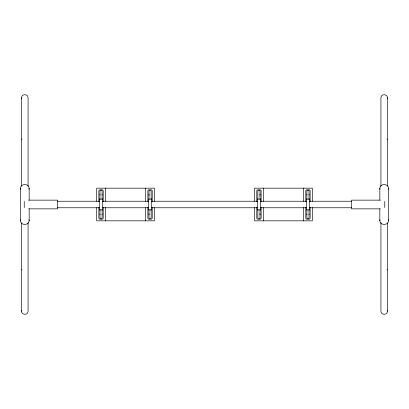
<?xml version="1.0" encoding="UTF-8"?>
<svg xmlns="http://www.w3.org/2000/svg" width="409" height="409" viewBox="0 0 409 409"><rect width="100%" height="100%" fill="white"/><g stroke="black" fill="none" stroke-linecap="round" stroke-linejoin="round"><path stroke-width="0.61" d="M21.539 186.121L21.539 97.838C21.375 93.635 28.236 93.635 28.073 97.838L28.073 186.33M28.073 222.67L28.073 311.162C28.185 315.942 20.307 314.899 21.651 310.313M387.349 98.687C388.693 94.101 380.815 93.058 380.927 97.838L380.927 186.33M387.461 222.879L387.461 311.162C387.625 315.365 380.764 315.365 380.927 311.162L380.927 222.67M29.162 208.856L29.162 220.748C29.019 225.656 20.593 225.656 20.45 220.748L20.45 188.252C20.593 183.344 29.019 183.344 29.162 188.252L29.162 200.144M20.45 220.748L20.598 219.771M29.013 189.229L29.162 188.252M379.838 200.144L379.838 188.252C379.981 183.344 388.407 183.344 388.55 188.252L388.55 220.748C388.407 225.656 379.981 225.656 379.838 220.748L379.838 208.856M379.838 220.748L379.987 219.771M388.402 189.229L388.55 188.252M99.99 190.86L99.949 199.679M102.092 218.14L102.127 209.321M148.994 190.86L148.958 199.679M260.006 218.14L260.042 209.321M306.908 190.86L306.873 199.679M309.01 218.14L309.051 209.321M100.098 190.65L101.038 190.226L101.984 190.65M101.984 218.35L101.038 218.774L100.098 218.35M149.106 190.65L150.047 190.226L150.993 190.65M150.993 218.35L150.047 218.774L149.106 218.35M258.007 190.65L258.953 190.226L259.894 190.65M259.894 218.35L258.953 218.774L258.007 218.35M307.016 190.65L307.962 190.226L308.902 190.65M308.902 218.35L307.962 218.774L307.016 218.35M21.539 139.157L21.979 139.157M387.021 139.157L387.461 139.157M28.63 200.144L57.48 200.144L57.48 208.856L28.63 208.856M380.37 200.144L351.52 200.144L351.52 208.856L380.37 208.856M57.424 201.233L99.535 201.233M102.725 201.233L148.666 201.233M151.223 201.233L257.777 201.233M260.334 201.233L306.275 201.233M309.465 201.233L351.576 201.233M57.424 207.767L99.535 207.767M102.725 207.767L148.666 207.767M151.223 207.767L257.777 207.767M260.334 207.767L306.275 207.767M309.465 207.767L351.576 207.767M21.539 269.843L21.979 269.843M387.021 269.843L387.461 269.843M309.01 190.86L309.051 199.679M306.908 218.14L306.873 209.321M260.006 190.86L260.042 199.679M148.994 218.14L148.958 209.321M102.092 190.86L102.127 199.679M99.99 218.14L99.949 209.321M388.402 219.771L388.55 220.748M379.838 188.252L379.987 189.229M29.013 219.771L29.162 220.748M20.45 188.252L20.598 189.229M387.349 310.313L387.461 311.162M21.539 97.838L21.651 98.687M387.461 97.838L387.461 186.121M384.757 201.417L384.757 207.583M312.318 201.361L312.318 188.166L254.597 188.166L254.597 201.361M312.318 207.639L312.318 220.834L254.597 220.834L254.597 207.639M310.14 201.652L310.14 190.885A1.089 1.089 0 0 0 309.051 189.796L306.873 189.796A1.089 1.089 0 0 0 305.784 190.885L305.784 201.652M310.14 207.348L310.14 218.115A1.089 1.089 0 0 1 309.051 219.204L306.873 219.204A1.089 1.089 0 0 1 305.784 218.115L305.784 207.348M303.606 188.166L303.606 201.361M303.606 207.639L303.606 220.834M263.309 188.166L263.309 201.361M263.309 207.639L263.309 220.834M261.131 201.652L261.131 190.885A1.089 1.089 0 0 0 260.042 189.796L257.864 189.796A1.089 1.089 0 0 0 256.775 190.885L256.775 201.652M261.131 207.348L261.131 218.115A1.089 1.089 0 0 1 260.042 219.204L257.864 219.204A1.089 1.089 0 0 1 256.775 218.115L256.775 207.348M257.864 191.08L257.864 199.679M257.864 209.321L257.864 217.92M154.403 201.361L154.403 188.166L96.682 188.166L96.682 201.361M154.403 207.639L154.403 220.834L96.682 220.834L96.682 207.639M152.225 201.652L152.225 190.885A1.089 1.089 0 0 0 151.136 189.796L148.958 189.796A1.089 1.089 0 0 0 147.869 190.885L147.869 201.652M152.225 207.348L152.225 218.115A1.089 1.089 0 0 1 151.136 219.204L148.958 219.204A1.089 1.089 0 0 1 147.869 218.115L147.869 207.348M151.136 191.08L151.136 199.679M151.136 209.321L151.136 217.92M145.691 188.166L145.691 201.361M145.691 207.639L145.691 220.834M105.394 188.166L105.394 201.361M105.394 207.639L105.394 220.834M103.216 201.652L103.216 190.885A1.089 1.089 0 0 0 102.127 189.796L99.949 189.796A1.089 1.089 0 0 0 98.86 190.885L98.86 201.652M103.216 207.348L103.216 218.115A1.089 1.089 0 0 1 102.127 219.204L99.949 219.204A1.089 1.089 0 0 1 98.86 218.115L98.86 207.348M24.243 201.417L24.243 207.583M21.539 222.879L21.539 311.162M259.894 194.152A1.089 1.089 0 0 1 259.894 195.241M259.894 213.759A1.089 1.089 0 0 1 259.894 214.848M309.01 194.418A1.089 1.089 0 0 1 309.01 194.981M306.908 194.981A1.089 1.089 0 0 1 306.908 194.418M309.01 214.019A1.089 1.089 0 0 1 309.01 214.582M306.908 214.582A1.089 1.089 0 0 1 306.908 214.019M102.092 194.418A1.089 1.089 0 0 1 102.092 194.981M99.99 194.981A1.089 1.089 0 0 1 99.99 194.418M102.092 214.019A1.089 1.089 0 0 1 102.092 214.582M99.99 214.582A1.089 1.089 0 0 1 99.99 214.019M149.106 195.241A1.089 1.089 0 0 1 149.106 194.152M149.106 214.848A1.089 1.089 0 0 1 149.106 213.759M102.674 199.055L99.407 199.055L99.407 209.945L102.674 209.945L102.674 199.055M151.683 199.055L148.416 199.055L148.416 209.945L151.683 209.945L151.683 199.055M260.584 199.055L257.317 199.055L257.317 209.945L260.584 209.945L260.584 199.055M309.593 199.055L306.326 199.055L306.326 209.945L309.593 209.945L309.593 199.055"/></g></svg>
